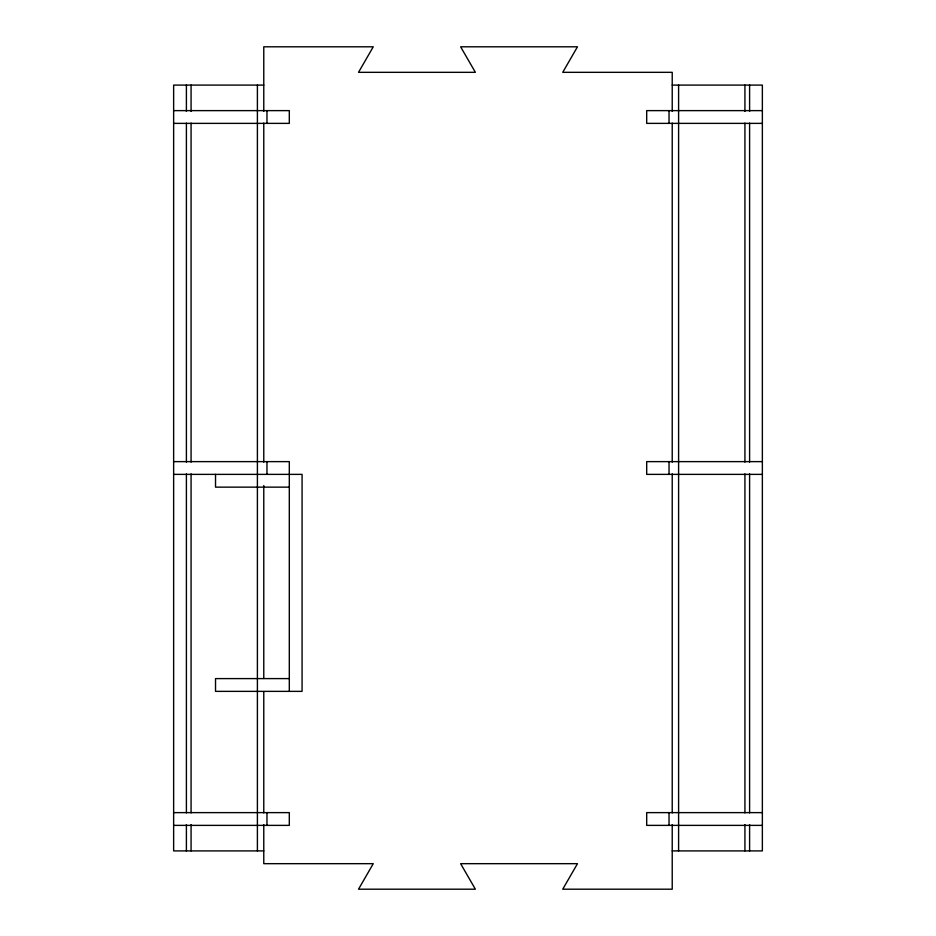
<?xml version="1.0" encoding="UTF-8"?>
<svg xmlns="http://www.w3.org/2000/svg" width="936" height="936" viewBox="0 0 936 936"><rect width="100%" height="100%" fill="white"/><g stroke="black" fill="none" stroke-linecap="round" stroke-linejoin="round"><path stroke-width="1.4" d="M263.776 85.094L173.64 85.094L173.64 850.906L263.776 850.906M672.223 85.094L762.36 85.094L762.36 850.906L672.223 850.906M173.64 110.623L289.306 110.623L289.306 123.376L173.64 123.376M762.36 110.623L646.694 110.623L646.694 123.376L762.36 123.376M173.64 461.623L289.306 461.623L289.306 691.365M762.36 461.623L646.694 461.623L646.694 474.376L762.36 474.376M173.64 474.376L302.071 474.376L302.071 691.365L215.526 691.365L215.526 678.6L289.306 678.6M289.306 487.141L215.526 487.141L215.526 474.376M173.64 812.623L289.306 812.623L289.306 825.376L173.64 825.376M762.36 812.623L646.694 812.623L646.694 825.376L762.36 825.376M749.596 85.094L749.596 111.396M749.596 123.084L749.596 462.15M749.596 473.85L749.596 812.916M749.596 824.604L749.596 850.906M744.927 85.094L744.927 111.396M744.927 123.084L744.927 462.15M744.927 473.85L744.927 812.916M744.927 824.604L744.927 850.906M678.6 85.094L678.6 850.906M672.223 111.396L672.223 72.329L562.735 72.329L577.477 46.8L460.629 46.8L475.371 72.329L358.523 72.329L373.265 46.8L263.776 46.8L263.776 111.396M672.223 123.084L672.223 462.15M672.223 473.85L672.223 812.916M672.223 824.604L672.223 889.2L562.735 889.2L577.477 863.671L460.629 863.671L475.371 889.2L358.523 889.2L373.265 863.671L263.776 863.671L263.776 824.604M669.029 110.623L669.029 123.376M669.029 461.623L669.029 474.376M669.029 812.623L669.029 825.376M266.971 110.623L266.971 123.376M266.971 461.623L266.971 474.376M266.971 812.623L266.971 825.376M263.776 123.084L263.776 462.15M263.776 485.538L263.776 678.495M263.776 691.61L263.776 812.916M257.4 85.094L257.4 691.365M257.4 691.61L257.4 850.906M191.073 85.094L191.073 111.396M191.073 123.084L191.073 462.15M191.073 473.85L191.073 812.916M191.073 824.604L191.073 850.906M186.404 85.094L186.404 111.396M186.404 123.084L186.404 462.15M186.404 473.85L186.404 812.916M186.404 824.604L186.404 850.906"/></g></svg>
